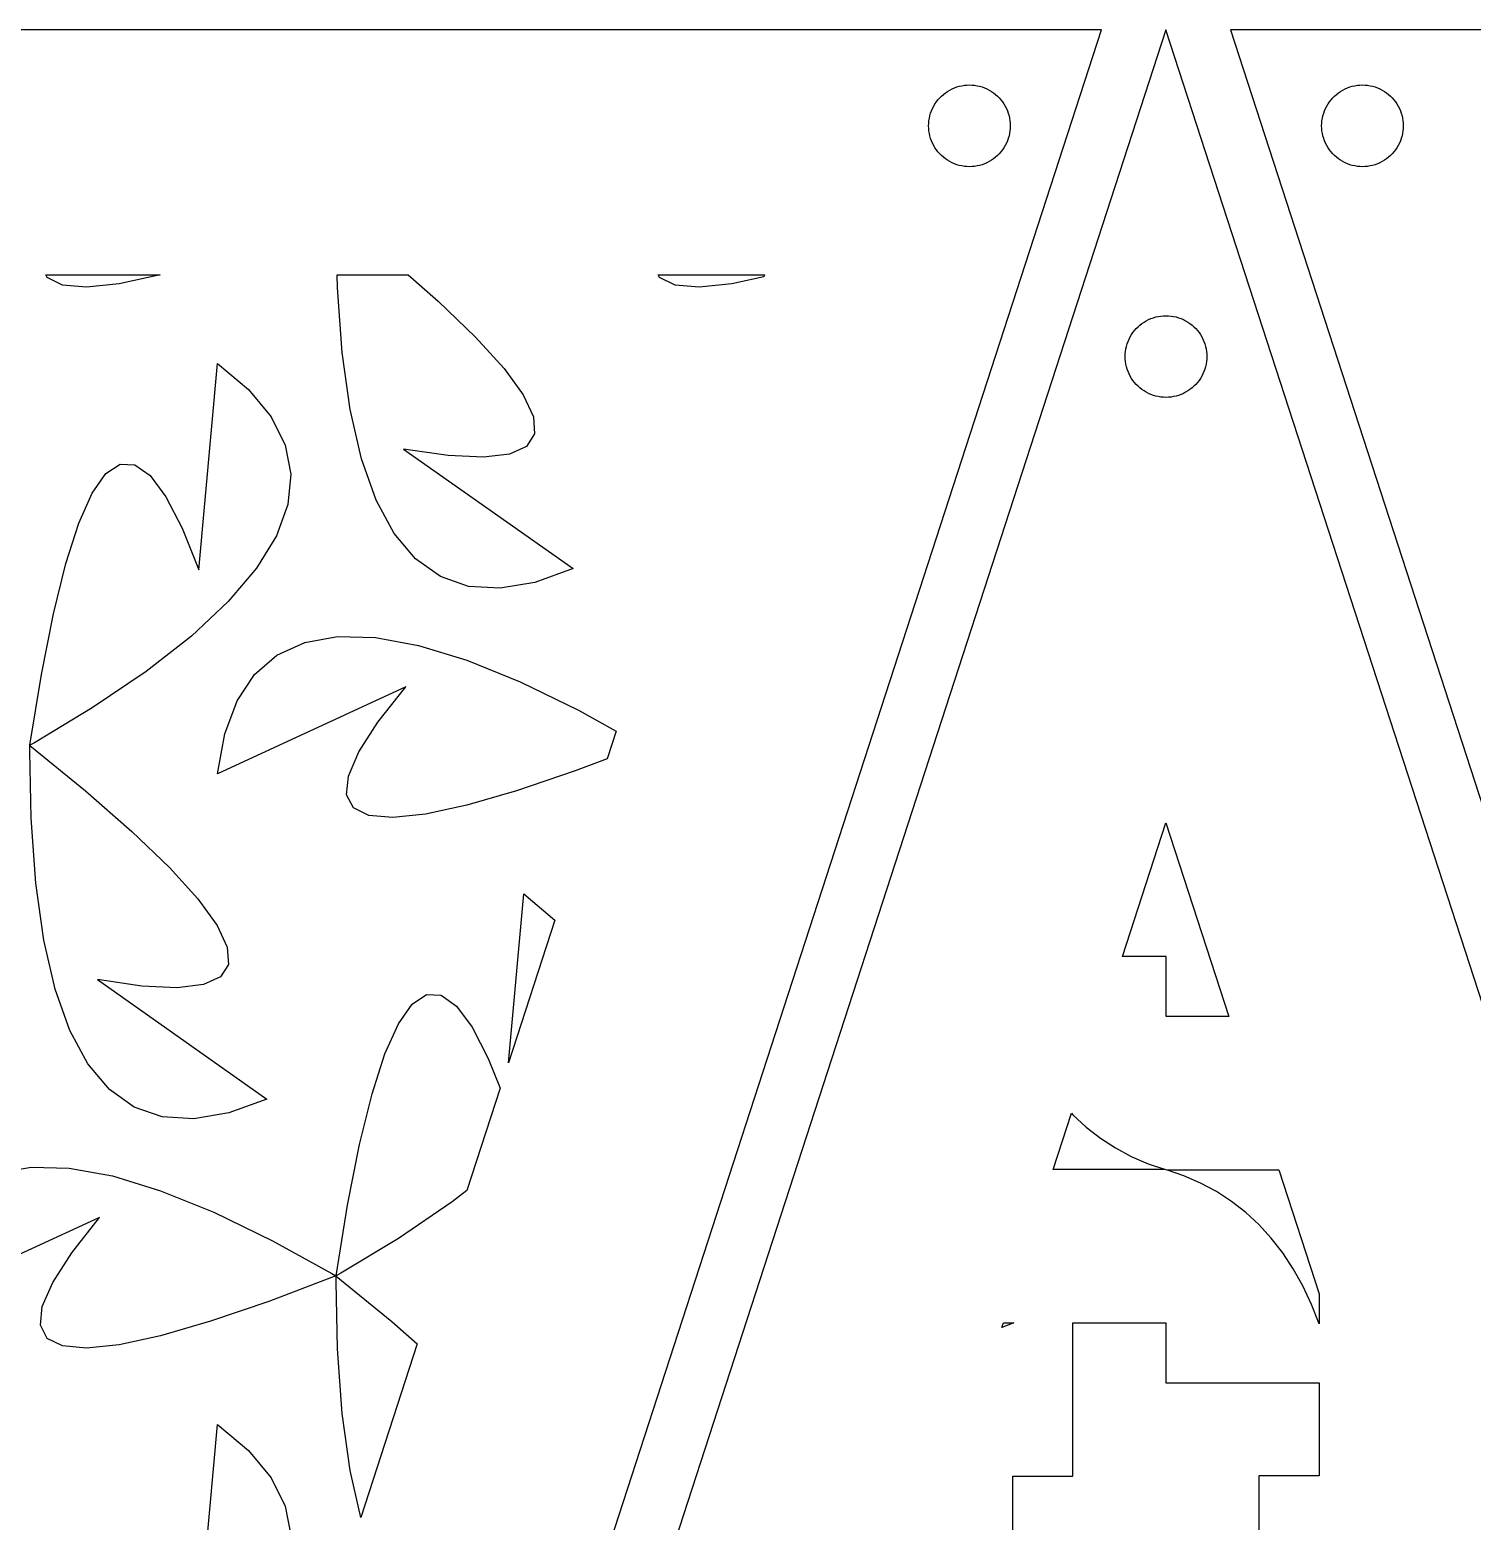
# Model space of a CAD drawing. Header units: metres. Extents: x 20 to 1108, y 20 to 485.
# Drawn here: x 117.5 to 188.2, y 411.6 to 484.7 of the extents above; entities that cross this region are included whole.
import ezdxf

# ---------------------------------------------------------------- set-up
doc = ezdxf.new("R2010")
doc.units = ezdxf.units.M

msp = doc.modelspace()

# ---------------------------------------------------------------- linework, layer by layer
for p, q in [((170, 484.652), (20, 484.652)), ((95, 253.826), (170, 484.652)), ((173.154, 484.652), (98.1544, 253.826)), ((248.154, 253.826), (173.154, 484.652)), ((326.309, 484.652), (176.309, 484.652)), ((176.309, 484.652), (251.309, 253.826)), ((162.07, 481.319), (162.159, 481.408)), ((162.159, 481.408), (162.253, 481.491)), ((162.253, 481.491), (162.353, 481.569)), ((162.353, 481.569), (162.456, 481.639)), ((162.456, 481.639), (162.564, 481.703)), ((162.564, 481.703), (162.677, 481.76)), ((162.677, 481.76), (162.792, 481.81)), ((162.792, 481.81), (162.91, 481.853)), ((162.91, 481.853), (163.03, 481.888)), ((163.03, 481.888), (163.153, 481.915)), ((163.153, 481.915), (163.277, 481.935)), ((163.277, 481.935), (163.402, 481.946)), ((163.402, 481.946), (163.528, 481.95)), ((163.528, 481.95), (163.653, 481.946)), ((163.653, 481.946), (163.778, 481.935)), ((163.778, 481.935), (163.902, 481.915)), ((163.902, 481.915), (164.025, 481.888)), ((164.025, 481.888), (164.146, 481.853)), ((164.146, 481.853), (164.264, 481.81)), ((164.264, 481.81), (164.38, 481.76)), ((164.38, 481.76), (164.491, 481.703)), ((164.491, 481.703), (164.6, 481.639)), ((164.6, 481.639), (164.703, 481.569)), ((164.703, 481.569), (164.803, 481.491)), ((164.803, 481.491), (164.897, 481.408)), ((164.897, 481.408), (164.985, 481.319)), ((181.323, 481.319), (181.411, 481.408)), ((181.411, 481.408), (181.506, 481.491)), ((181.506, 481.491), (181.606, 481.569)), ((181.606, 481.569), (181.709, 481.639)), ((181.709, 481.639), (181.818, 481.703)), ((181.818, 481.703), (181.929, 481.76)), ((181.929, 481.76), (182.045, 481.81)), ((182.045, 481.81), (182.163, 481.853)), ((182.163, 481.853), (182.283, 481.888)), ((182.283, 481.888), (182.406, 481.915)), ((182.406, 481.915), (182.53, 481.935)), ((182.53, 481.935), (182.655, 481.946)), ((182.655, 481.946), (182.78, 481.95)), ((182.78, 481.95), (182.906, 481.946)), ((182.906, 481.946), (183.031, 481.935)), ((183.031, 481.935), (183.155, 481.915)), ((183.155, 481.915), (183.279, 481.888)), ((183.279, 481.888), (183.399, 481.853)), ((183.399, 481.853), (183.517, 481.81)), ((183.517, 481.81), (183.632, 481.76)), ((183.632, 481.76), (183.744, 481.703)), ((183.744, 481.703), (183.853, 481.639)), ((183.853, 481.639), (183.956, 481.569)), ((183.956, 481.569), (184.056, 481.491)), ((184.056, 481.491), (184.15, 481.408)), ((184.15, 481.408), (184.238, 481.319)), ((161.626, 480.569), (161.668, 480.687)), ((161.668, 480.687), (161.718, 480.802)), ((161.718, 480.802), (161.775, 480.913)), ((161.775, 480.913), (161.839, 481.022)), ((161.839, 481.022), (161.91, 481.126)), ((161.91, 481.126), (161.986, 481.225)), ((161.986, 481.225), (162.07, 481.319)), ((164.985, 481.319), (165.069, 481.225)), ((165.069, 481.225), (165.146, 481.126)), ((165.146, 481.126), (165.217, 481.022)), ((165.217, 481.022), (165.28, 480.913)), ((165.28, 480.913), (165.338, 480.802)), ((165.338, 480.802), (165.388, 480.687)), ((165.388, 480.687), (165.43, 480.569)), ((180.879, 480.569), (180.921, 480.687)), ((180.921, 480.687), (180.971, 480.802)), ((180.971, 480.802), (181.029, 480.913)), ((181.029, 480.913), (181.092, 481.022)), ((181.092, 481.022), (181.163, 481.126)), ((181.163, 481.126), (181.239, 481.225)), ((181.239, 481.225), (181.323, 481.319)), ((184.238, 481.319), (184.322, 481.225)), ((184.322, 481.225), (184.399, 481.126)), ((184.399, 481.126), (184.47, 481.022)), ((184.47, 481.022), (184.533, 480.913)), ((184.533, 480.913), (184.591, 480.802)), ((184.591, 480.802), (184.641, 480.687)), ((184.641, 480.687), (184.683, 480.569)), ((161.528, 479.95), (161.532, 480.075)), ((161.532, 479.824), (161.528, 479.95)), ((161.532, 480.075), (161.544, 480.201)), ((161.544, 480.201), (161.563, 480.325)), ((161.563, 480.325), (161.591, 480.447)), ((161.591, 480.447), (161.626, 480.569)), ((165.43, 480.569), (165.465, 480.447)), ((165.465, 480.447), (165.492, 480.325)), ((165.492, 480.325), (165.512, 480.201)), ((165.512, 480.201), (165.523, 480.075)), ((165.523, 480.075), (165.528, 479.95)), ((165.528, 479.95), (165.523, 479.824)), ((180.78, 479.95), (180.785, 480.075)), ((180.785, 479.824), (180.78, 479.95)), ((180.785, 480.075), (180.797, 480.201)), ((180.797, 480.201), (180.817, 480.325)), ((180.817, 480.325), (180.844, 480.447)), ((180.844, 480.447), (180.879, 480.569)), ((184.683, 480.569), (184.718, 480.447)), ((184.718, 480.447), (184.745, 480.325)), ((184.745, 480.325), (184.765, 480.201)), ((184.765, 480.201), (184.777, 480.075)), ((184.777, 480.075), (184.78, 479.95)), ((184.78, 479.95), (184.777, 479.824)), ((161.544, 479.699), (161.532, 479.824)), ((161.563, 479.575), (161.544, 479.699)), ((161.591, 479.453), (161.563, 479.575)), ((161.626, 479.332), (161.591, 479.453)), ((161.668, 479.214), (161.626, 479.332)), ((161.718, 479.099), (161.668, 479.214)), ((165.388, 479.214), (165.338, 479.099)), ((165.43, 479.332), (165.388, 479.214)), ((165.465, 479.453), (165.43, 479.332)), ((165.492, 479.575), (165.465, 479.453)), ((165.512, 479.699), (165.492, 479.575)), ((165.523, 479.824), (165.512, 479.699)), ((180.797, 479.699), (180.785, 479.824)), ((180.817, 479.575), (180.797, 479.699)), ((180.844, 479.453), (180.817, 479.575)), ((180.879, 479.332), (180.844, 479.453)), ((180.921, 479.214), (180.879, 479.332)), ((180.971, 479.099), (180.921, 479.214)), ((184.641, 479.214), (184.591, 479.099)), ((184.683, 479.332), (184.641, 479.214)), ((184.718, 479.453), (184.683, 479.332)), ((184.745, 479.575), (184.718, 479.453)), ((184.765, 479.699), (184.745, 479.575)), ((184.777, 479.824), (184.765, 479.699)), ((161.775, 478.986), (161.718, 479.099)), ((161.839, 478.878), (161.775, 478.986)), ((161.91, 478.775), (161.839, 478.878)), ((161.986, 478.675), (161.91, 478.775)), ((162.07, 478.581), (161.986, 478.675)), ((162.159, 478.492), (162.07, 478.581)), ((162.253, 478.409), (162.159, 478.492)), ((162.353, 478.332), (162.253, 478.409)), ((164.803, 478.409), (164.703, 478.332)), ((164.897, 478.492), (164.803, 478.409)), ((164.985, 478.581), (164.897, 478.492)), ((165.069, 478.675), (164.985, 478.581)), ((165.146, 478.775), (165.069, 478.675)), ((165.217, 478.878), (165.146, 478.775)), ((165.28, 478.986), (165.217, 478.878)), ((165.338, 479.099), (165.28, 478.986)), ((181.029, 478.986), (180.971, 479.099)), ((181.092, 478.878), (181.029, 478.986)), ((181.163, 478.775), (181.092, 478.878)), ((181.239, 478.675), (181.163, 478.775)), ((181.323, 478.581), (181.239, 478.675)), ((181.411, 478.492), (181.323, 478.581)), ((181.506, 478.409), (181.411, 478.492)), ((181.606, 478.332), (181.506, 478.409)), ((184.056, 478.409), (183.956, 478.332)), ((184.15, 478.492), (184.056, 478.409)), ((184.238, 478.581), (184.15, 478.492)), ((184.322, 478.675), (184.238, 478.581)), ((184.399, 478.775), (184.322, 478.675)), ((184.47, 478.878), (184.399, 478.775)), ((184.533, 478.986), (184.47, 478.878)), ((184.591, 479.099), (184.533, 478.986)), ((162.456, 478.262), (162.353, 478.332)), ((162.564, 478.197), (162.456, 478.262)), ((162.677, 478.141), (162.564, 478.197)), ((162.792, 478.091), (162.677, 478.141)), ((162.91, 478.048), (162.792, 478.091)), ((163.03, 478.013), (162.91, 478.048)), ((163.153, 477.986), (163.03, 478.013)), ((163.277, 477.966), (163.153, 477.986)), ((163.402, 477.954), (163.277, 477.966)), ((163.528, 477.95), (163.402, 477.954)), ((163.653, 477.954), (163.528, 477.95)), ((163.778, 477.966), (163.653, 477.954)), ((163.902, 477.986), (163.778, 477.966)), ((164.025, 478.013), (163.902, 477.986)), ((164.146, 478.048), (164.025, 478.013)), ((164.264, 478.091), (164.146, 478.048)), ((164.38, 478.141), (164.264, 478.091)), ((164.491, 478.197), (164.38, 478.141)), ((164.6, 478.262), (164.491, 478.197)), ((164.703, 478.332), (164.6, 478.262)), ((181.709, 478.262), (181.606, 478.332)), ((181.818, 478.197), (181.709, 478.262)), ((181.929, 478.141), (181.818, 478.197)), ((182.045, 478.091), (181.929, 478.141)), ((182.163, 478.048), (182.045, 478.091)), ((182.283, 478.013), (182.163, 478.048)), ((182.406, 477.986), (182.283, 478.013)), ((182.53, 477.966), (182.406, 477.986)), ((182.655, 477.954), (182.53, 477.966)), ((182.78, 477.95), (182.655, 477.954)), ((182.906, 477.954), (182.78, 477.95)), ((183.031, 477.966), (182.906, 477.954)), ((183.155, 477.986), (183.031, 477.966)), ((183.279, 478.013), (183.155, 477.986)), ((183.399, 478.048), (183.279, 478.013)), ((183.517, 478.091), (183.399, 478.048)), ((183.632, 478.141), (183.517, 478.091)), ((183.744, 478.197), (183.632, 478.141)), ((183.853, 478.262), (183.744, 478.197)), ((183.956, 478.332), (183.853, 478.262)), ((118.35, 472.528), (118.286, 472.652)), ((118.286, 472.652), (123.886, 472.652)), ((123.886, 472.652), (121.879, 472.22)), ((132.565, 472.023), (132.553, 472.652)), ((132.553, 472.652), (136.031, 472.652)), ((136.031, 472.652), (137.503, 471.365)), ((148.35, 472.528), (148.286, 472.652)), ((148.286, 472.652), (153.483, 472.652)), ((153.453, 472.559), (151.879, 472.22)), ((153.483, 472.652), (153.453, 472.559)), ((119.104, 472.155), (118.35, 472.528)), ((120.279, 472.052), (119.104, 472.155)), ((121.879, 472.22), (120.279, 472.052)), ((132.792, 468.845), (132.565, 472.023)), ((149.104, 472.155), (148.35, 472.528)), ((150.279, 472.052), (149.104, 472.155)), ((151.879, 472.22), (150.279, 472.052)), ((137.503, 471.365), (139.338, 469.603)), ((172.083, 470.341), (172.191, 470.405)), ((172.191, 470.405), (172.303, 470.462)), ((172.303, 470.462), (172.418, 470.512)), ((172.418, 470.512), (172.536, 470.554)), ((172.536, 470.554), (172.657, 470.589)), ((172.657, 470.589), (172.779, 470.617)), ((172.779, 470.617), (172.903, 470.636)), ((172.903, 470.636), (173.028, 470.649)), ((173.028, 470.649), (173.154, 470.652)), ((173.154, 470.652), (173.28, 470.649)), ((173.28, 470.649), (173.405, 470.636)), ((173.405, 470.636), (173.529, 470.617)), ((173.529, 470.617), (173.651, 470.589)), ((173.651, 470.589), (173.773, 470.554)), ((173.773, 470.554), (173.891, 470.512)), ((173.891, 470.512), (174.006, 470.462)), ((174.006, 470.462), (174.118, 470.405)), ((174.118, 470.405), (174.226, 470.341)), ((171.401, 469.616), (171.466, 469.725)), ((171.466, 469.725), (171.536, 469.828)), ((171.536, 469.828), (171.613, 469.927)), ((171.613, 469.927), (171.696, 470.022)), ((171.696, 470.022), (171.785, 470.11)), ((171.785, 470.11), (171.88, 470.193)), ((171.88, 470.193), (171.979, 470.271)), ((171.979, 470.271), (172.083, 470.341)), ((174.226, 470.341), (174.33, 470.271)), ((174.33, 470.271), (174.429, 470.193)), ((174.429, 470.193), (174.524, 470.11)), ((174.524, 470.11), (174.612, 470.022)), ((174.612, 470.022), (174.695, 469.927)), ((174.695, 469.927), (174.773, 469.828)), ((174.773, 469.828), (174.843, 469.725)), ((174.843, 469.725), (174.907, 469.616)), ((139.338, 469.603), (140.727, 468.069)), ((171.17, 468.903), (171.19, 469.027)), ((171.19, 469.027), (171.217, 469.151)), ((171.217, 469.151), (171.252, 469.271)), ((171.252, 469.271), (171.295, 469.388)), ((171.295, 469.388), (171.345, 469.504)), ((171.345, 469.504), (171.401, 469.616)), ((174.907, 469.616), (174.964, 469.504)), ((174.964, 469.504), (175.014, 469.388)), ((175.014, 469.388), (175.057, 469.271)), ((175.057, 469.271), (175.092, 469.151)), ((175.092, 469.151), (175.119, 469.027)), ((175.119, 469.027), (175.139, 468.903)), ((125.778, 458.204), (126.695, 468.317)), ((126.695, 468.317), (128.213, 467.035)), ((133.183, 466.054), (132.792, 468.845)), ((171.154, 468.652), (171.158, 468.778)), ((171.158, 468.527), (171.154, 468.652)), ((171.158, 468.778), (171.17, 468.903)), ((171.17, 468.402), (171.158, 468.527)), ((171.19, 468.277), (171.17, 468.402)), ((171.217, 468.155), (171.19, 468.277)), ((175.119, 468.277), (175.092, 468.155)), ((175.139, 468.402), (175.119, 468.277)), ((175.139, 468.903), (175.15, 468.778)), ((175.15, 468.527), (175.139, 468.402)), ((175.15, 468.778), (175.154, 468.652)), ((175.154, 468.652), (175.15, 468.527)), ((140.727, 468.069), (141.67, 466.769)), ((171.252, 468.034), (171.217, 468.155)), ((171.295, 467.916), (171.252, 468.034)), ((171.345, 467.801), (171.295, 467.916)), ((171.401, 467.69), (171.345, 467.801)), ((171.466, 467.581), (171.401, 467.69)), ((171.536, 467.478), (171.466, 467.581)), ((171.613, 467.377), (171.536, 467.478)), ((174.773, 467.478), (174.695, 467.377)), ((174.843, 467.581), (174.773, 467.478)), ((174.907, 467.69), (174.843, 467.581)), ((174.964, 467.801), (174.907, 467.69)), ((175.014, 467.916), (174.964, 467.801)), ((175.057, 468.034), (175.014, 467.916)), ((175.092, 468.155), (175.057, 468.034)), ((128.213, 467.035), (129.319, 465.702)), ((141.67, 466.769), (142.168, 465.699)), ((171.696, 467.283), (171.613, 467.377)), ((171.785, 467.194), (171.696, 467.283)), ((171.88, 467.111), (171.785, 467.194)), ((171.979, 467.034), (171.88, 467.111)), ((172.083, 466.964), (171.979, 467.034)), ((172.191, 466.901), (172.083, 466.964)), ((172.303, 466.843), (172.191, 466.901)), ((172.418, 466.793), (172.303, 466.843)), ((172.536, 466.75), (172.418, 466.793)), ((172.657, 466.715), (172.536, 466.75)), ((172.779, 466.689), (172.657, 466.715)), ((173.651, 466.715), (173.529, 466.689)), ((173.773, 466.75), (173.651, 466.715)), ((173.891, 466.793), (173.773, 466.75)), ((174.006, 466.843), (173.891, 466.793)), ((174.118, 466.901), (174.006, 466.843)), ((174.226, 466.964), (174.118, 466.901)), ((174.33, 467.034), (174.226, 466.964)), ((174.429, 467.111), (174.33, 467.034)), ((174.524, 467.194), (174.429, 467.111)), ((174.612, 467.283), (174.524, 467.194)), ((174.695, 467.377), (174.612, 467.283)), ((133.739, 463.647), (133.183, 466.054)), ((172.903, 466.668), (172.779, 466.689)), ((173.028, 466.656), (172.903, 466.668)), ((173.154, 466.652), (173.028, 466.656)), ((173.28, 466.656), (173.154, 466.652)), ((173.405, 466.668), (173.28, 466.656)), ((173.529, 466.689), (173.405, 466.668)), ((129.319, 465.702), (130.009, 464.318)), ((142.168, 465.699), (142.223, 464.86)), ((142.223, 464.86), (141.832, 464.25)), ((130.009, 464.318), (130.282, 462.885)), ((137.99, 463.804), (135.809, 464.116)), ((135.809, 464.116), (144.108, 458.266)), ((139.717, 463.723), (137.99, 463.804)), ((140.998, 463.871), (139.717, 463.723)), ((141.832, 464.25), (140.998, 463.871)), ((121.228, 462.921), (121.928, 463.388)), ((121.928, 463.388), (122.65, 463.354)), ((122.65, 463.354), (123.396, 462.82)), ((134.46, 461.625), (133.739, 463.647)), ((120.551, 461.954), (121.228, 462.921)), ((123.396, 462.82), (124.165, 461.786)), ((130.282, 462.885), (130.142, 461.401)), ((119.896, 460.486), (120.551, 461.954)), ((124.165, 461.786), (124.958, 460.251)), ((135.346, 459.989), (134.46, 461.625)), ((130.142, 461.401), (129.583, 459.867)), ((119.263, 458.518), (119.896, 460.486)), ((124.958, 460.251), (125.778, 458.204)), ((129.583, 459.867), (128.609, 458.282)), ((136.395, 458.739), (135.346, 459.989)), ((137.609, 457.875), (136.395, 458.739)), ((118.653, 456.048), (119.263, 458.518)), ((128.609, 458.282), (127.22, 456.648)), ((144.108, 458.266), (142.239, 457.592)), ((138.988, 457.396), (137.609, 457.875)), ((140.531, 457.301), (138.988, 457.396)), ((142.239, 457.592), (140.531, 457.301)), ((127.22, 456.648), (125.414, 454.963)), ((118.066, 453.076), (118.653, 456.048)), ((125.414, 454.963), (123.191, 453.229)), ((129.606, 454.034), (130.964, 454.654)), ((130.964, 454.654), (132.57, 454.938)), ((132.57, 454.938), (134.431, 454.887)), ((134.431, 454.887), (136.541, 454.501)), ((136.541, 454.501), (138.902, 453.778)), ((128.503, 453.081), (129.606, 454.034)), ((138.902, 453.778), (141.516, 452.722)), ((117.504, 449.611), (118.066, 453.076)), ((123.191, 453.229), (120.553, 451.443)), ((127.649, 451.792), (128.503, 453.081)), ((135.913, 452.475), (126.697, 448.212)), ((134.552, 450.74), (135.913, 452.475)), ((141.516, 452.722), (144.382, 451.329)), ((120.553, 451.443), (117.726, 449.738)), ((127.048, 450.167), (127.649, 451.792)), ((133.618, 449.286), (134.552, 450.74)), ((144.382, 451.329), (146.225, 450.312)), ((126.697, 448.212), (127.048, 450.167)), ((146.225, 450.312), (145.784, 448.957)), ((117.503, 449.312), (117.503, 449.598)), ((117.503, 449.598), (120.224, 447.378)), ((117.565, 446.042), (117.503, 449.312)), ((117.726, 449.738), (117.504, 449.611)), ((133.107, 448.103), (133.618, 449.286)), ((145.784, 448.957), (144.21, 448.36)), ((133.018, 447.19), (133.107, 448.103)), ((144.21, 448.36), (141.344, 447.382)), ((120.224, 447.378), (122.503, 445.385)), ((133.35, 446.548), (133.018, 447.19)), ((141.344, 447.382), (138.9, 446.675)), ((134.104, 446.175), (133.35, 446.548)), ((138.9, 446.675), (136.879, 446.238)), ((117.792, 442.864), (117.565, 446.042)), ((135.279, 446.071), (134.104, 446.175)), ((136.879, 446.238), (135.279, 446.071)), ((171.026, 439.27), (173.154, 445.819)), ((173.154, 445.819), (176.238, 436.329)), ((122.503, 445.385), (124.338, 443.621)), ((124.338, 443.621), (125.727, 442.089)), ((118.183, 440.072), (117.792, 442.864)), ((125.727, 442.089), (126.67, 440.788)), ((140.945, 434.066), (141.695, 442.336)), ((141.695, 442.336), (143.213, 441.055)), ((126.67, 440.788), (127.168, 439.718)), ((143.216, 441.052), (140.945, 434.066)), ((143.213, 441.055), (143.216, 441.052)), ((118.739, 437.666), (118.183, 440.072)), ((127.168, 439.718), (127.223, 438.878)), ((173.157, 439.27), (171.026, 439.27)), ((173.157, 436.329), (173.157, 439.27)), ((126.832, 438.27), (125.998, 437.891)), ((127.223, 438.878), (126.832, 438.27)), ((119.46, 435.645), (118.739, 437.666)), ((122.99, 437.822), (120.809, 438.135)), ((120.809, 438.135), (129.108, 432.285)), ((124.717, 437.741), (122.99, 437.822)), ((125.998, 437.891), (124.717, 437.741)), ((135.551, 435.974), (136.228, 436.941)), ((136.228, 436.941), (136.928, 437.406)), ((136.928, 437.406), (137.65, 437.373)), ((137.65, 437.373), (138.396, 436.839)), ((138.396, 436.839), (139.165, 435.805)), ((176.238, 436.329), (173.157, 436.329)), ((120.346, 434.009), (119.46, 435.645)), ((134.896, 434.505), (135.551, 435.974)), ((139.165, 435.805), (139.958, 434.27)), ((121.395, 432.759), (120.346, 434.009)), ((134.263, 432.537), (134.896, 434.505)), ((139.958, 434.27), (140.54, 432.818)), ((122.609, 431.895), (121.395, 432.759)), ((133.653, 430.067), (134.263, 432.537)), ((140.54, 432.818), (138.913, 427.811)), ((123.988, 431.415), (122.609, 431.895)), ((129.108, 432.285), (127.239, 431.611)), ((125.531, 431.32), (123.988, 431.415)), ((127.239, 431.611), (125.531, 431.32)), ((167.634, 428.829), (168.53, 431.588)), ((168.53, 431.588), (168.599, 431.515)), ((168.599, 431.515), (169.246, 430.914)), ((169.246, 430.914), (169.939, 430.375)), ((169.939, 430.375), (170.675, 429.897)), ((133.066, 427.096), (133.653, 430.067)), ((170.675, 429.897), (171.456, 429.479)), ((171.456, 429.479), (172.283, 429.12)), ((115.964, 428.673), (117.57, 428.957)), ((117.57, 428.957), (119.431, 428.906)), ((119.431, 428.906), (121.541, 428.52)), ((173.137, 428.829), (167.634, 428.829)), ((172.283, 429.12), (173.137, 428.829)), ((174.025, 428.532), (173.172, 428.823)), ((173.172, 428.823), (178.677, 428.823)), ((178.677, 428.823), (180.651, 422.747)), ((121.541, 428.52), (123.902, 427.798)), ((174.853, 428.174), (174.025, 428.532)), ((175.634, 427.756), (174.853, 428.174)), ((123.902, 427.798), (126.516, 426.74)), ((138.913, 427.811), (138.191, 427.247)), ((176.37, 427.277), (175.634, 427.756)), ((177.063, 426.738), (176.37, 427.277)), ((126.516, 426.74), (129.382, 425.349)), ((132.504, 423.629), (133.066, 427.096)), ((138.191, 427.247), (135.553, 425.462)), ((177.71, 426.138), (177.063, 426.738)), ((120.913, 426.493), (111.697, 422.231)), ((119.552, 424.76), (120.913, 426.493)), ((178.313, 425.479), (177.71, 426.138)), ((129.382, 425.349), (132.293, 423.741)), ((135.553, 425.462), (132.726, 423.757)), ((178.871, 424.757), (178.313, 425.479)), ((118.618, 423.305), (119.552, 424.76)), ((179.385, 423.977), (178.871, 424.757)), ((132.493, 423.625), (129.21, 422.379)), ((132.293, 423.741), (132.493, 423.625)), ((132.726, 423.757), (132.504, 423.629)), ((179.854, 423.133), (179.385, 423.977)), ((118.107, 422.122), (118.618, 423.305)), ((132.503, 423.331), (132.503, 423.617)), ((132.503, 423.617), (135.224, 421.398)), ((132.565, 420.061), (132.503, 423.331)), ((180.277, 422.232), (179.854, 423.133)), ((129.21, 422.379), (126.344, 421.402)), ((180.651, 421.283), (180.277, 422.232)), ((180.651, 422.747), (180.651, 421.283)), ((118.018, 421.209), (118.107, 422.122)), ((118.35, 420.568), (118.018, 421.209)), ((126.344, 421.402), (123.9, 420.694)), ((135.224, 421.398), (136.474, 420.303)), ((165.697, 421.323), (165.121, 421.096)), ((165.121, 421.096), (165.195, 421.323)), ((165.195, 421.323), (165.697, 421.323)), ((168.598, 413.823), (168.598, 421.323)), ((168.598, 421.323), (173.151, 421.323)), ((173.151, 421.323), (173.151, 418.383)), ((119.104, 420.194), (118.35, 420.568)), ((120.279, 420.091), (119.104, 420.194)), ((121.879, 420.258), (120.279, 420.091)), ((123.9, 420.694), (121.879, 420.258)), ((132.792, 416.883), (132.565, 420.061)), ((136.474, 420.303), (133.712, 411.802)), ((173.151, 418.383), (180.651, 418.383)), ((180.651, 418.383), (180.651, 413.829)), ((125.778, 406.243), (126.695, 416.355)), ((126.695, 416.355), (128.213, 415.074)), ((133.183, 414.092), (132.792, 416.883)), ((128.213, 415.074), (129.319, 413.74)), ((129.319, 413.74), (130.009, 412.357)), ((133.712, 411.802), (133.183, 414.092)), ((165.657, 409.27), (165.657, 413.823)), ((165.657, 413.823), (168.598, 413.823)), ((180.651, 413.829), (177.711, 413.829)), ((177.711, 413.829), (177.711, 406.329)), ((130.009, 412.357), (130.282, 410.924))]:
    msp.add_line(p, q)

doc.saveas('drawing.dxf')
